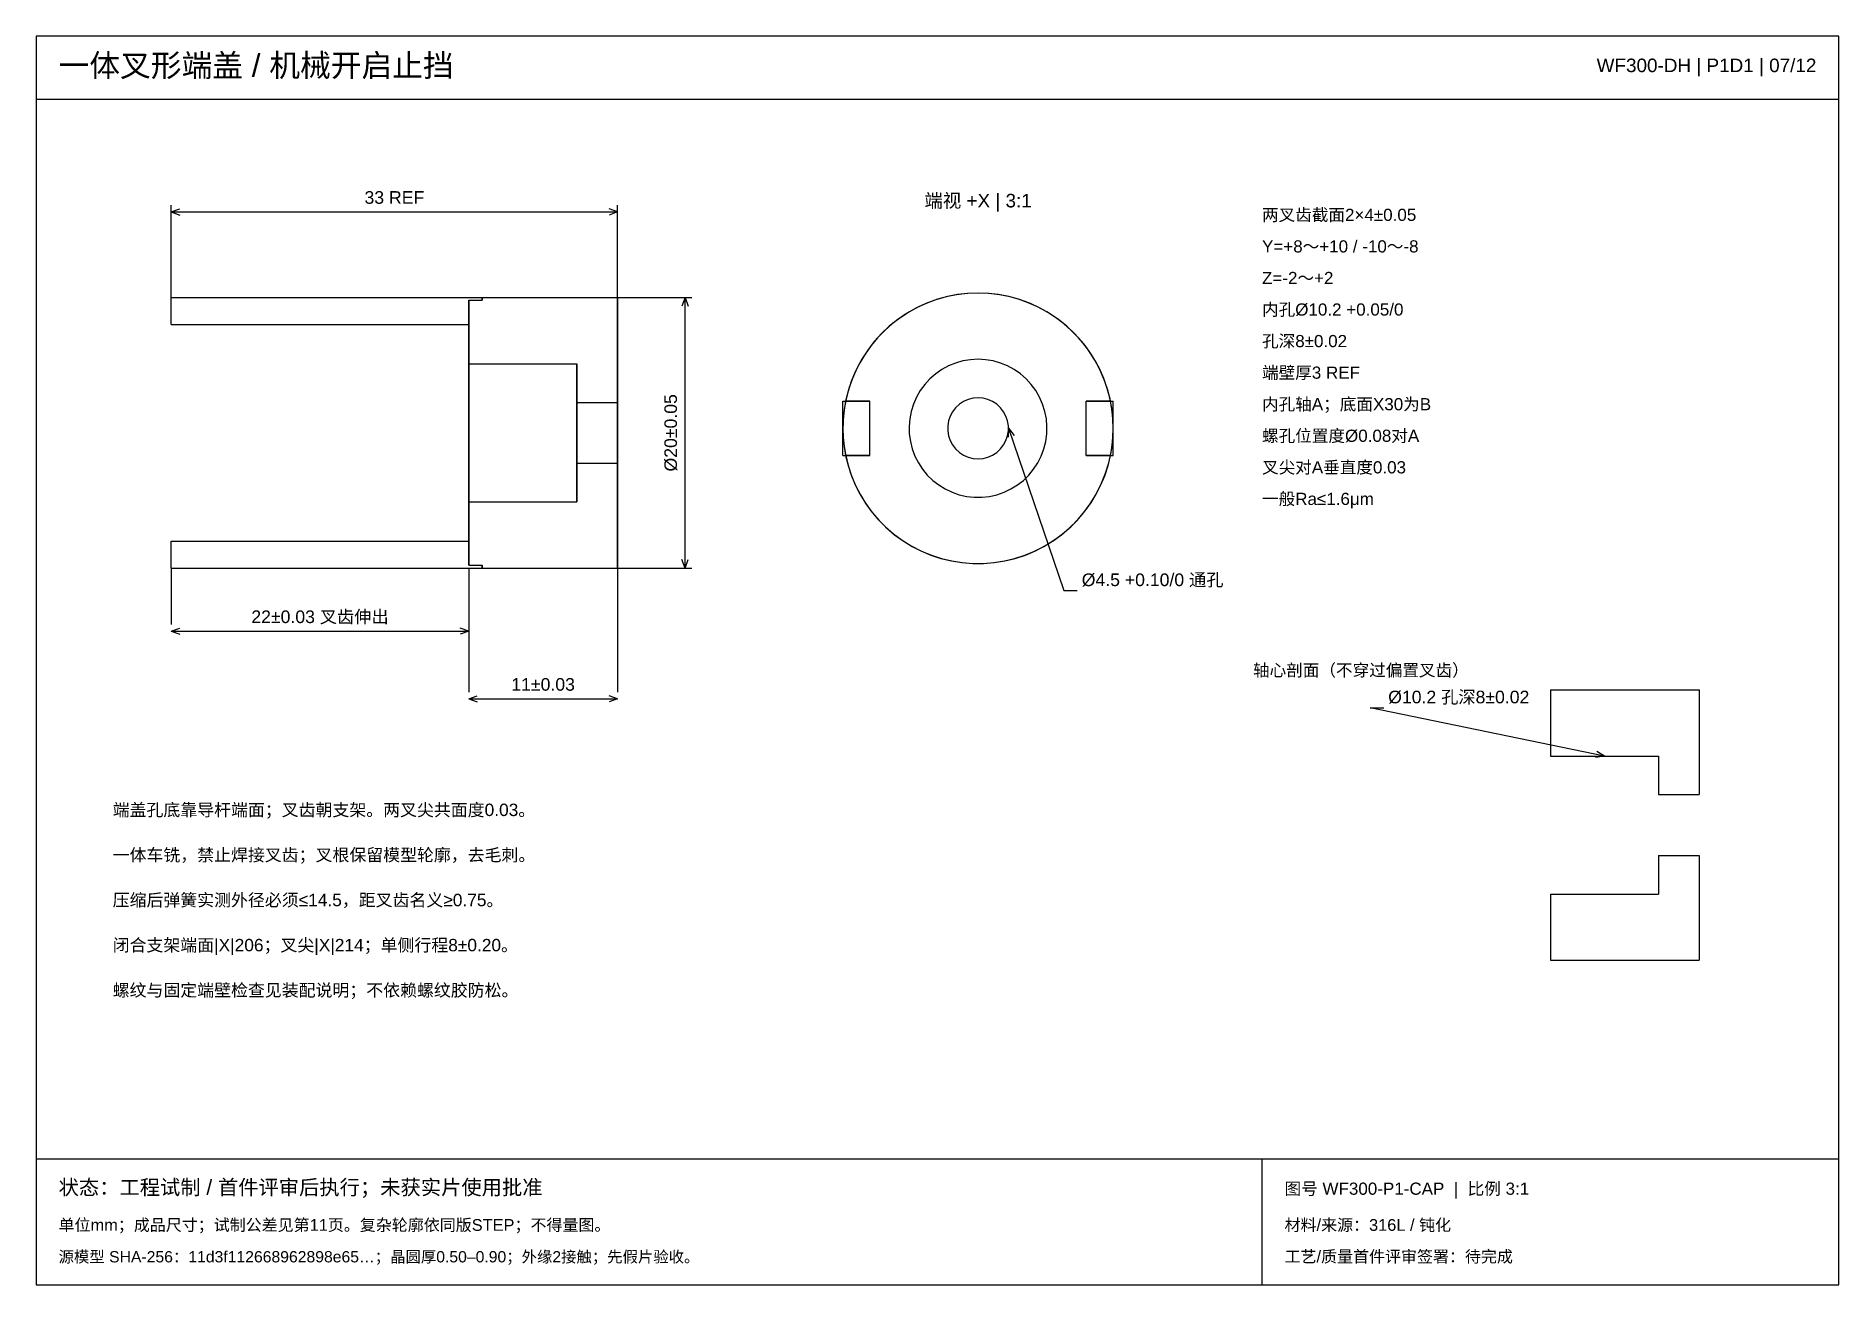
# Model space of a CAD drawing. Header units: millimetres. Extents: x 10 to 410, y 10 to 287.
import ezdxf
from ezdxf.enums import TextEntityAlignment as Align

# ---------------------------------------------------------------- set-up
doc = ezdxf.new("R2010")
doc.units = ezdxf.units.MM
for name, color, linetype in [('DIM', 7, 'Continuous'), ('HIDDEN', 8, 'Continuous'), ('HOLD', 1, 'Continuous'), ('OUTLINE', 7, 'Continuous'), ('TEXT', 7, 'Continuous')]:
    doc.layers.add(name, color=color, linetype=linetype)
doc.styles.add('CJK', font='Arial Unicode.ttf')

msp = doc.modelspace()

# ---------------------------------------------------------------- linework, layer by layer
at = {"layer": 'DIM'}
for p, q in [((40, 229), (40, 249.5)), ((40, 248), (41.88, 248.69)), ((40, 248), (139, 248)), ((40, 248), (41.88, 247.31)), ((139, 248), (137.12, 248.69)), ((139, 248), (137.12, 247.31)), ((139, 229), (139, 249.5)), ((139, 229), (155.5, 229)), ((154, 229), (153.31, 227.12)), ((154, 169), (154, 229)), ((154, 229), (154.69, 227.12)), ((225.75, 200), (225.71, 198)), ((225.75, 200), (227, 198.44)), ((40, 169), (40, 156.5)), ((106, 169), (106, 156.5)), ((106, 169), (106, 141.5)), ((139, 169), (139, 141.5)), ((139, 169), (155.5, 169)), ((154, 169), (153.31, 170.88)), ((154, 169), (154.69, 170.88)), ((40, 155), (41.88, 155.69)), ((40, 155), (106, 155)), ((40, 155), (41.88, 154.31)), ((106, 155), (104.12, 155.69)), ((106, 155), (104.12, 154.31)), ((106, 140), (107.88, 140.69)), ((106, 140), (139, 140)), ((106, 140), (107.88, 139.31)), ((139, 140), (137.12, 140.69)), ((139, 140), (137.12, 139.31)), ((358, 127.3), (356.3, 128.35)), ((358, 127.3), (356.02, 127.01))]:
    msp.add_line(p, q, dxfattribs=at)
for points in [[(225.75, 200), (238, 164), (241, 164)], [(358, 127.3), (306, 138), (309, 138)]]:
    msp.add_lwpolyline(points, dxfattribs=at)
at = {"layer": 'HIDDEN'}
for points in [[(40, 229), (109, 229)], [(40, 223), (40, 229)], [(106, 229), (109, 229)], [(106, 228.39), (109, 228.39)], [(106, 169.61), (106, 171.33), (106, 174.12), (106, 177.85), (106, 182.39), (106, 187.56), (106, 193.17), (106, 199), (106, 204.83), (106, 210.44), (106, 215.61), (106, 220.15), (106, 223.88), (106, 226.67), (106, 228.39)], [(106, 228.39), (106, 223)], [(106, 228.39), (106, 223)], [(109, 229), (109, 229), (109, 228.99), (109, 228.97), (109, 228.95), (109, 228.92), (109, 228.89), (109, 228.85), (109, 228.8), (109, 228.75), (109, 228.69), (109, 228.63), (109, 228.55), (109, 228.48), (109, 228.39)], [(109, 228.39), (109, 228.48), (109, 228.55), (109, 228.63), (109, 228.69), (109, 228.75), (109, 228.8), (109, 228.85), (109, 228.89), (109, 228.92), (109, 228.95), (109, 228.97), (109, 228.99), (109, 229), (109, 229)], [(109, 228.39), (109, 229)], [(139, 169), (139, 169.75), (139, 171.97), (139, 175.55), (139, 180.3), (139, 185.98), (139, 192.32), (139, 199), (139, 205.68), (139, 212.02), (139, 217.7), (139, 222.45), (139, 226.03), (139, 228.25), (139, 229)], [(219, 230), (216.72, 229.91), (214.45, 229.65), (212.21, 229.22), (210.01, 228.62), (207.86, 227.86), (205.78, 226.93), (203.77, 225.85), (201.85, 224.61), (200.03, 223.24), (198.31, 221.73), (196.72, 220.09), (195.26, 218.34), (193.94, 216.48), (192.75, 214.53), (191.73, 212.5), (190.86, 210.39), (190.15, 208.22), (189.61, 206)], [(248.39, 206), (247.85, 208.22), (247.14, 210.39), (246.27, 212.5), (245.25, 214.53), (244.06, 216.48), (242.74, 218.34), (241.28, 220.09), (239.69, 221.73), (237.97, 223.24), (236.15, 224.61), (234.23, 225.85), (232.22, 226.93), (230.14, 227.86), (227.99, 228.62), (225.79, 229.22), (223.55, 229.65), (221.28, 229.91), (219, 230)], [(40, 223), (106, 223)], [(106, 183.7), (106, 184.08), (106, 185.22), (106, 187.04), (106, 189.46), (106, 192.36), (106, 195.6), (106, 199), (106, 202.4), (106, 205.64), (106, 208.54), (106, 210.96), (106, 212.78), (106, 213.92), (106, 214.3)], [(106, 214.3), (106, 214.2), (106, 213.92), (106, 213.44), (106, 212.78), (106, 211.95), (106, 210.96), (106, 209.82), (106, 208.54), (106, 207.14), (106, 205.64), (106, 204.05), (106, 202.4), (106, 200.71), (106, 199)], [(106, 214.3), (130, 214.3)], [(130, 183.7), (130, 184.08), (130, 185.22), (130, 187.04), (130, 189.46), (130, 192.36), (130, 195.6), (130, 199), (130, 202.4), (130, 205.64), (130, 208.54), (130, 210.96), (130, 212.78), (130, 213.92), (130, 214.3)], [(130, 214.3), (130, 214.2), (130, 213.92), (130, 213.44), (130, 212.78), (130, 211.95), (130, 210.96), (130, 209.82), (130, 208.54), (130, 207.14), (130, 205.64), (130, 204.05), (130, 202.4), (130, 200.71), (130, 199)], [(219, 215.3), (217.32, 215.21), (215.65, 214.93), (214.03, 214.47), (212.47, 213.84), (210.99, 213.03), (209.6, 212.07), (208.33, 210.97), (207.19, 209.73), (206.19, 208.37), (205.35, 206.91), (204.67, 205.36), (204.17, 203.76), (203.85, 202.1), (203.71, 200.42), (203.75, 198.74), (203.98, 197.07), (204.4, 195.43), (204.99, 193.85), (205.75, 192.35), (206.67, 190.94), (207.74, 189.64), (208.95, 188.46), (210.28, 187.43), (211.72, 186.54), (213.24, 185.82), (214.84, 185.28), (216.48, 184.91), (218.16, 184.72), (219.84, 184.72), (221.52, 184.91), (223.16, 185.28), (224.76, 185.82), (226.28, 186.54), (227.72, 187.43), (229.05, 188.46), (230.26, 189.64), (231.33, 190.94), (232.25, 192.35), (233.01, 193.85), (233.6, 195.43), (234.02, 197.07), (234.25, 198.74), (234.29, 200.42), (234.15, 202.1), (233.83, 203.76), (233.33, 205.36), (232.65, 206.91), (231.81, 208.37), (230.81, 209.73), (229.67, 210.97), (228.4, 212.07), (227.01, 213.03), (225.53, 213.84), (223.97, 214.47), (222.35, 214.93), (220.68, 215.21), (219, 215.3)], [(219, 215.3), (217.32, 215.21), (215.65, 214.93), (214.03, 214.47), (212.47, 213.84), (210.99, 213.03), (209.6, 212.07), (208.33, 210.97), (207.19, 209.73), (206.19, 208.37), (205.35, 206.91), (204.67, 205.36), (204.17, 203.76), (203.85, 202.1), (203.71, 200.42), (203.75, 198.74), (203.98, 197.07), (204.4, 195.43), (204.99, 193.85), (205.75, 192.35), (206.67, 190.94), (207.74, 189.64), (208.95, 188.46), (210.28, 187.43), (211.72, 186.54), (213.24, 185.82), (214.84, 185.28), (216.48, 184.91), (218.16, 184.72), (219.84, 184.72), (221.52, 184.91), (223.16, 185.28), (224.76, 185.82), (226.28, 186.54), (227.72, 187.43), (229.05, 188.46), (230.26, 189.64), (231.33, 190.94), (232.25, 192.35), (233.01, 193.85), (233.6, 195.43), (234.02, 197.07), (234.25, 198.74), (234.29, 200.42), (234.15, 202.1), (233.83, 203.76), (233.33, 205.36), (232.65, 206.91), (231.81, 208.37), (230.81, 209.73), (229.67, 210.97), (228.4, 212.07), (227.01, 213.03), (225.53, 213.84), (223.97, 214.47), (222.35, 214.93), (220.68, 215.21), (219, 215.3)], [(130, 192.25), (130, 192.42), (130, 192.92), (130, 193.72), (130, 194.79), (130, 196.07), (130, 197.5), (130, 199), (130, 200.5), (130, 201.93), (130, 203.21), (130, 204.28), (130, 205.08), (130, 205.58), (130, 205.75)], [(130, 205.75), (130, 205.71), (130, 205.58), (130, 205.37), (130, 205.08), (130, 204.72), (130, 204.28), (130, 203.77), (130, 203.21), (130, 202.59), (130, 201.93), (130, 201.23), (130, 200.5), (130, 199.76), (130, 199)], [(130, 205.75), (139, 205.75)], [(139, 192.25), (139, 192.42), (139, 192.92), (139, 193.72), (139, 194.79), (139, 196.07), (139, 197.5), (139, 199), (139, 200.5), (139, 201.93), (139, 203.21), (139, 204.28), (139, 205.08), (139, 205.58), (139, 205.75)], [(139, 205.75), (139, 205.71), (139, 205.58), (139, 205.37), (139, 205.08), (139, 204.72), (139, 204.28), (139, 203.77), (139, 203.21), (139, 202.59), (139, 201.93), (139, 201.23), (139, 200.5), (139, 199.76), (139, 199)], [(189.61, 206), (189.27, 204.02), (189.07, 202.01), (189, 200)], [(189, 206), (195, 206)], [(189, 194), (189, 206)], [(195, 206), (189.61, 206)], [(195, 194), (195, 206)], [(195, 194), (195, 206)], [(219, 206.75), (217.89, 206.66), (216.81, 206.38), (215.79, 205.94), (214.85, 205.33), (214.03, 204.57), (213.35, 203.69), (212.82, 202.71), (212.46, 201.66), (212.27, 200.56), (212.27, 199.44), (212.46, 198.34), (212.82, 197.29), (213.35, 196.31), (214.03, 195.43), (214.85, 194.67), (215.79, 194.06), (216.81, 193.62), (217.89, 193.34), (219, 193.25), (220.11, 193.34), (221.19, 193.62), (222.21, 194.06), (223.15, 194.67), (223.97, 195.43), (224.65, 196.31), (225.18, 197.29), (225.54, 198.34), (225.73, 199.44), (225.73, 200.56), (225.54, 201.66), (225.18, 202.71), (224.65, 203.69), (223.97, 204.57), (223.15, 205.33), (222.21, 205.94), (221.19, 206.38), (220.11, 206.66), (219, 206.75)], [(248.39, 206), (243, 206)], [(243, 194), (243, 206)], [(243, 206), (249, 206)], [(243, 194), (243, 206)], [(249, 200), (248.93, 202.01), (248.73, 204.02), (248.39, 206)], [(249, 194), (249, 206)], [(189, 200), (189.07, 197.99), (189.27, 195.98), (189.61, 194)], [(248.39, 194), (248.73, 195.98), (248.93, 197.99), (249, 200)], [(106, 199), (106, 197.29), (106, 195.6), (106, 193.95), (106, 192.36), (106, 190.86), (106, 189.46), (106, 188.18), (106, 187.04), (106, 186.05), (106, 185.22), (106, 184.56), (106, 184.08), (106, 183.8), (106, 183.7)], [(130, 199), (130, 198.24), (130, 197.5), (130, 196.77), (130, 196.07), (130, 195.41), (130, 194.79), (130, 194.23), (130, 193.72), (130, 193.28), (130, 192.92), (130, 192.63), (130, 192.42), (130, 192.29), (130, 192.25)], [(130, 199), (130, 197.29), (130, 195.6), (130, 193.95), (130, 192.36), (130, 190.86), (130, 189.46), (130, 188.18), (130, 187.04), (130, 186.05), (130, 185.22), (130, 184.56), (130, 184.08), (130, 183.8), (130, 183.7)], [(139, 199), (139, 198.24), (139, 197.5), (139, 196.77), (139, 196.07), (139, 195.41), (139, 194.79), (139, 194.23), (139, 193.72), (139, 193.28), (139, 192.92), (139, 192.63), (139, 192.42), (139, 192.29), (139, 192.25)], [(130, 192.25), (139, 192.25)], [(189, 194), (195, 194)], [(189.61, 194), (190.17, 191.72), (190.9, 189.49), (191.81, 187.33), (192.88, 185.24), (194.12, 183.24), (195.5, 181.35), (197.03, 179.57), (198.7, 177.92), (200.48, 176.4), (202.39, 175.02), (204.39, 173.8), (206.48, 172.74), (208.65, 171.84), (210.89, 171.12), (213.17, 170.57), (215.49, 170.21), (217.83, 170.02), (220.17, 170.02), (222.51, 170.21), (224.83, 170.57), (227.11, 171.12), (229.35, 171.84), (231.52, 172.74), (233.61, 173.8), (235.61, 175.02), (237.52, 176.4), (239.3, 177.92), (240.97, 179.57), (242.5, 181.35), (243.88, 183.24), (245.12, 185.24), (246.19, 187.33), (247.1, 189.49), (247.83, 191.72), (248.39, 194)], [(195, 194), (189.61, 194)], [(248.39, 194), (243, 194)], [(243, 194), (249, 194)], [(106, 183.7), (130, 183.7)], [(40, 175), (106, 175)], [(40, 169), (40, 175)], [(106, 175), (106, 169.61)], [(106, 175), (106, 169.61)], [(40, 169), (109, 169)], [(106, 169.61), (109, 169.61)], [(106, 169), (109, 169)], [(109, 169), (109, 169), (109, 169.01), (109, 169.03), (109, 169.05), (109, 169.08), (109, 169.11), (109, 169.15), (109, 169.2), (109, 169.25), (109, 169.31), (109, 169.37), (109, 169.45), (109, 169.52), (109, 169.61)], [(109, 169.61), (109, 169.52), (109, 169.45), (109, 169.37), (109, 169.31), (109, 169.25), (109, 169.2), (109, 169.15), (109, 169.11), (109, 169.08), (109, 169.05), (109, 169.03), (109, 169.01), (109, 169), (109, 169)], [(109, 169), (109, 169.61)]]:
    msp.add_lwpolyline(points, dxfattribs=at)
at = {"layer": 'OUTLINE'}
for p, q in [((10, 273), (410, 273)), ((10, 38), (410, 38)), ((282, 10), (282, 38))]:
    msp.add_line(p, q, dxfattribs=at)
for points in [[(10, 10), (410, 10), (410, 287), (10, 287), (10, 10)], [(40, 229), (109, 229)], [(40, 223), (40, 229)], [(106, 228.39), (106, 227.67), (106, 226.67), (106, 225.4), (106, 223.88), (106, 222.13), (106, 220.15), (106, 217.97), (106, 215.61), (106, 213.09), (106, 210.44), (106, 207.68), (106, 204.83), (106, 201.93), (106, 199)], [(106, 228.39), (109, 228.39)], [(109, 228.39), (109, 229)], [(109, 229), (139, 229)], [(139, 229), (139, 228.81), (139, 228.25), (139, 227.32), (139, 226.03), (139, 224.4), (139, 222.45), (139, 220.21), (139, 217.7), (139, 214.96), (139, 212.02), (139, 208.91), (139, 205.68), (139, 202.36), (139, 199)], [(219, 230), (216.62, 229.91), (214.25, 229.62), (211.91, 229.15), (209.62, 228.49), (207.38, 227.66), (205.22, 226.65), (203.15, 225.47), (201.17, 224.13), (199.31, 222.64), (197.58, 221), (195.98, 219.23), (194.52, 217.34), (193.22, 215.34), (192.08, 213.25), (191.12, 211.07), (190.32, 208.82), (189.71, 206.51), (189.29, 204.16), (189.05, 201.79), (189.01, 199.4), (189.15, 197.02), (189.48, 194.66), (190, 192.33), (190.7, 190.05), (191.58, 187.83), (192.63, 185.69), (193.85, 183.64), (195.23, 181.7), (196.76, 179.87), (198.43, 178.16), (200.23, 176.6), (202.15, 175.18), (204.17, 173.92), (206.29, 172.82), (208.49, 171.9), (210.76, 171.15), (213.07, 170.59), (215.43, 170.21), (217.81, 170.02), (220.19, 170.02), (222.57, 170.21), (224.93, 170.59), (227.24, 171.15), (229.51, 171.9), (231.71, 172.82), (233.83, 173.92), (235.85, 175.18), (237.77, 176.6), (239.57, 178.16), (241.24, 179.87), (242.77, 181.7), (244.15, 183.64), (245.37, 185.69), (246.42, 187.83), (247.3, 190.05), (248, 192.33), (248.52, 194.66), (248.85, 197.02), (248.99, 199.4), (248.95, 201.79), (248.71, 204.16), (248.29, 206.51), (247.68, 208.82), (246.88, 211.07), (245.92, 213.25), (244.78, 215.34), (243.48, 217.34), (242.02, 219.23), (240.42, 221), (238.69, 222.64), (236.83, 224.13), (234.85, 225.47), (232.78, 226.65), (230.62, 227.66), (228.38, 228.49), (226.09, 229.15), (223.75, 229.62), (221.38, 229.91), (219, 230)], [(40, 223), (106, 223)], [(189, 200), (189, 206)], [(189, 206), (189.61, 206)], [(219, 206.75), (217.89, 206.66), (216.81, 206.38), (215.79, 205.94), (214.85, 205.33), (214.03, 204.57), (213.35, 203.69), (212.82, 202.71), (212.46, 201.66), (212.27, 200.56), (212.27, 199.44), (212.46, 198.34), (212.82, 197.29), (213.35, 196.31), (214.03, 195.43), (214.85, 194.67), (215.79, 194.06), (216.81, 193.62), (217.89, 193.34), (219, 193.25), (220.11, 193.34), (221.19, 193.62), (222.21, 194.06), (223.15, 194.67), (223.97, 195.43), (224.65, 196.31), (225.18, 197.29), (225.54, 198.34), (225.73, 199.44), (225.73, 200.56), (225.54, 201.66), (225.18, 202.71), (224.65, 203.69), (223.97, 204.57), (223.15, 205.33), (222.21, 205.94), (221.19, 206.38), (220.11, 206.66), (219, 206.75)], [(248.39, 206), (249, 206)], [(249, 200), (249, 206)], [(189, 194), (189, 200)], [(249, 194), (249, 200)], [(106, 199), (106, 196.07), (106, 193.17), (106, 190.32), (106, 187.56), (106, 184.91), (106, 182.39), (106, 180.03), (106, 177.85), (106, 175.87), (106, 174.12), (106, 172.6), (106, 171.33), (106, 170.33), (106, 169.61)], [(139, 199), (139, 195.64), (139, 192.32), (139, 189.09), (139, 185.98), (139, 183.04), (139, 180.3), (139, 177.79), (139, 175.55), (139, 173.6), (139, 171.97), (139, 170.68), (139, 169.75), (139, 169.19), (139, 169)], [(189, 194), (189.61, 194)], [(248.39, 194), (249, 194)], [(40, 175), (106, 175)], [(40, 169), (40, 175)], [(40, 169), (109, 169)], [(106, 169.61), (109, 169.61)], [(109, 169), (109, 169.61)], [(109, 169), (139, 169)], [(346, 142), (379, 142)], [(346, 142), (346, 127.3)], [(379, 142), (379, 118.75)], [(346, 127.3), (370, 127.3)], [(370, 127.3), (370, 118.75)], [(370, 118.75), (379, 118.75)], [(370, 105.25), (379, 105.25)], [(370, 105.25), (370, 96.7)], [(379, 105.25), (379, 82)], [(346, 96.7), (346, 82)], [(346, 96.7), (370, 96.7)], [(346, 82), (379, 82)]]:
    msp.add_lwpolyline(points, dxfattribs=at)

# ---------------------------------------------------------------- texts
at = {"layer": 'HOLD', "style": 'CJK'}
msp.add_text('状态：工程试制 / 首件评审后执行；未获实片使用批准', height=3.3, dxfattribs=at).set_placement((15, 30))
at = {"layer": 'TEXT', "style": 'CJK'}
for s, height, p in [('一体叉形端盖 / 机械开启止挡', 5, (15, 278)), ('两叉齿截面2×4±0.05', 2.7, (282, 246)), ('Y=+8～+10 / -10～-8', 2.7, (282, 239)), ('Z=-2～+2', 2.7, (282, 232)), ('内孔Ø10.2 +0.05/0', 2.7, (282, 225)), ('孔深8±0.02', 2.7, (282, 218)), ('端壁厚3 REF', 2.7, (282, 211)), ('内孔轴A；底面X30为B', 2.7, (282, 204)), ('螺孔位置度Ø0.08对A', 2.7, (282, 197)), ('叉尖对A垂直度0.03', 2.7, (282, 190)), ('一般Ra≤1.6μm', 2.7, (282, 183)), ('Ø4.5 +0.10/0 通孔', 2.8, (242, 165)), ('轴心剖面（不穿过偏置叉齿）', 2.7, (280, 145)), ('Ø10.2 孔深8±0.02', 2.8, (310, 139)), ('端盖孔底靠导杆端面；叉齿朝支架。两叉尖共面度0.03。', 2.75, (27, 114)), ('一体车铣，禁止焊接叉齿；叉根保留模型轮廓，去毛刺。', 2.75, (27, 104)), ('压缩后弹簧实测外径必须≤14.5，距叉齿名义≥0.75。', 2.75, (27, 94)), ('闭合支架端面|X|206；叉尖|X|214；单侧行程8±0.20。', 2.75, (27, 84)), ('螺纹与固定端壁检查见装配说明；不依赖螺纹胶防松。', 2.75, (27, 74)), ('图号 WF300-P1-CAP  |  比例 3:1', 2.7, (287, 30)), ('单位mm；成品尺寸；试制公差见第11页。复杂轮廓依同版STEP；不得量图。', 2.6, (15, 22)), ('材料/来源：316L / 钝化', 2.6, (287, 22)), ('源模型 SHA-256：11d3f112668962898e65…；晶圆厚0.50–0.90；外缘2接触；先假片验收。', 2.5, (15, 15)), ('工艺/质量首件评审签署：待完成', 2.6, (287, 15))]:
    msp.add_text(s, height=height, dxfattribs=at).set_placement(p)
msp.add_text('WF300-DH | P1D1 | 07/12', height=3, dxfattribs=at).set_placement((405, 279), align=Align.RIGHT)
for s, height, p in [('33 REF', 2.8, (89.5, 249.8)), ('端视 +X | 3:1', 3, (219, 249)), ('22±0.03 叉齿伸出', 2.8, (73, 156.8)), ('11±0.03', 2.8, (122.5, 141.8))]:
    msp.add_text(s, height=height, dxfattribs=at).set_placement(p, align=Align.CENTER)
msp.add_text('Ø20±0.05', height=2.8, rotation=90, dxfattribs=at).set_placement((152.2, 199), align=Align.CENTER)

doc.saveas('drawing.dxf')
